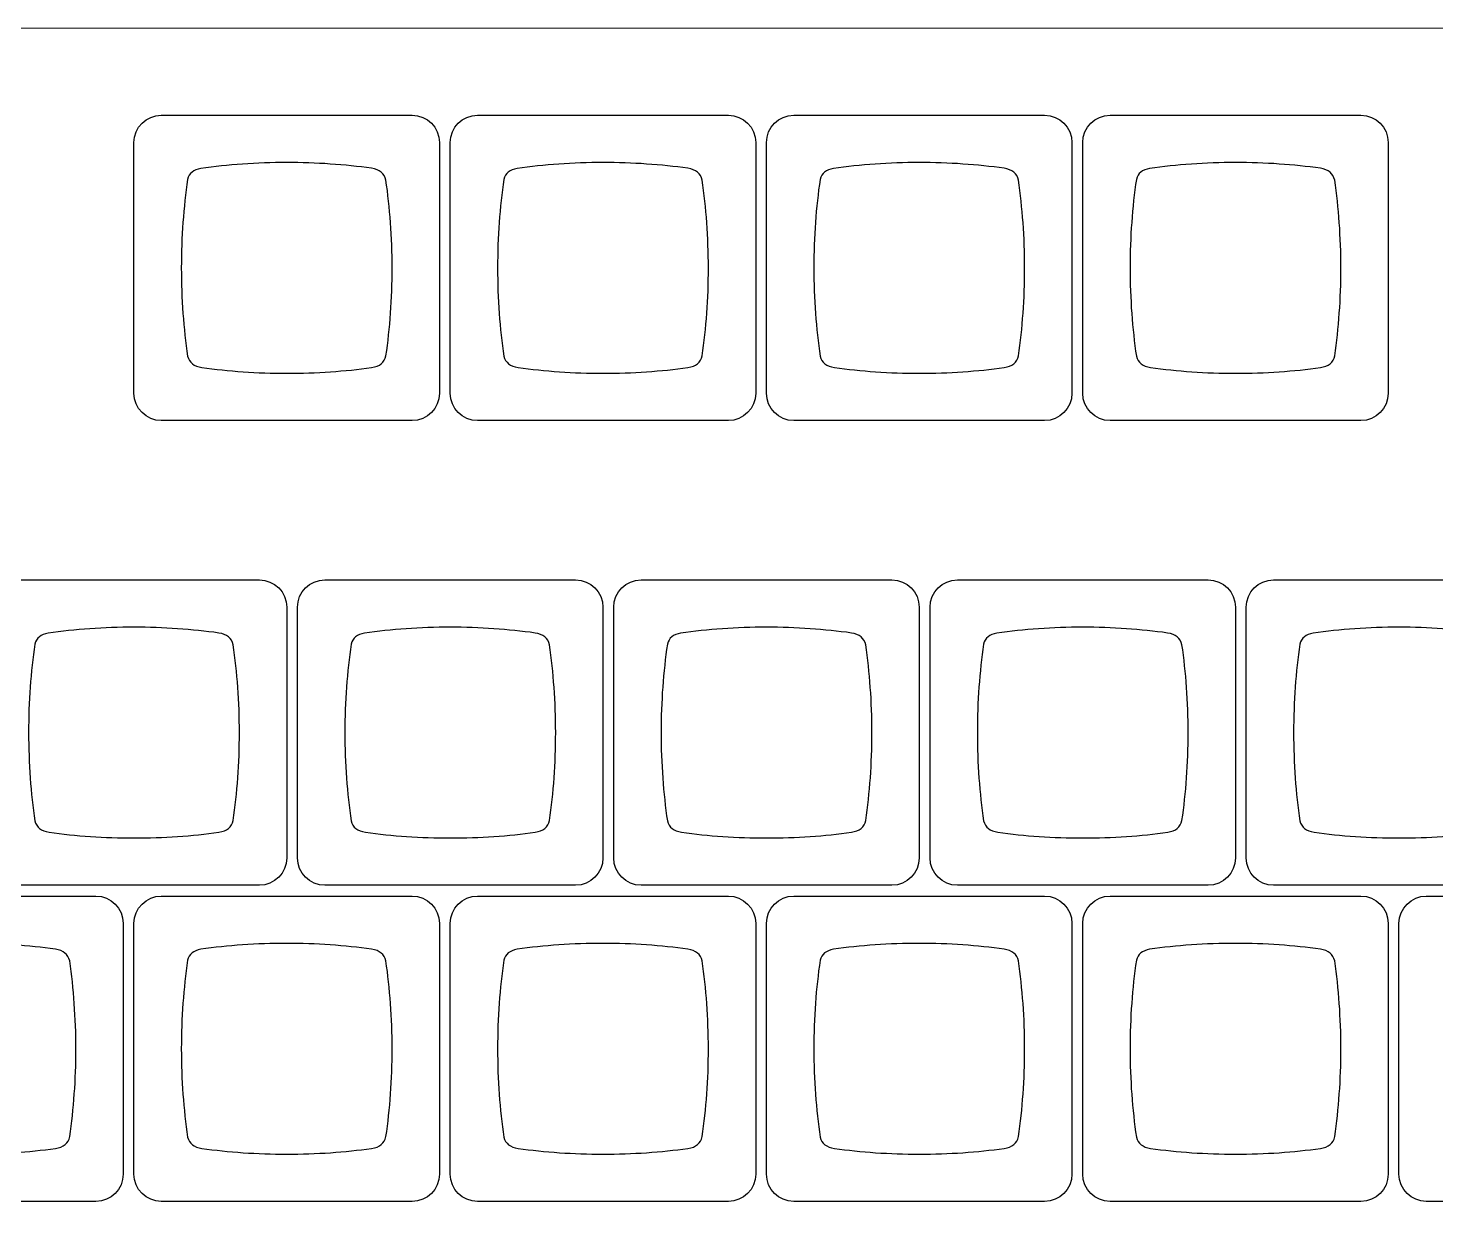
# Model space of a CAD drawing. Header units: millimetres. Extents: x -493 to 473, y -489 to 489.
# Drawn here: x -370.9 to -286.1, y 325.4 to 396.4 of the extents above; entities that cross this region are included whole.
import ezdxf

# ---------------------------------------------------------------- set-up
doc = ezdxf.new("R2010")
doc.units = ezdxf.units.MM
doc.header["$MEASUREMENT"] = 0
doc.layers.add('Layer 1', color=7, linetype='Continuous')

msp = doc.modelspace()

# ---------------------------------------------------------------- linework, layer by layer
at = {"layer": 'Layer 1', "color": 250, "lineweight": 18}
msp.add_open_spline([(-488.0992, 396.3856), (-488.0992, 396.3856), (-57.5314, 396.3856), (-57.5314, 396.3856), (-57.5314, 396.3856), (-54.6714, 396.3856), (-52.3315, 394.0457), (-52.3315, 391.1857), (-52.3315, 391.1857), (-52.3315, 391.1857), (-52.3315, 268.4484), (-52.3315, 268.4484), (-52.3315, 268.4484), (-52.3315, 265.5884), (-54.6714, 263.2485), (-57.5314, 263.2485), (-57.5314, 263.2485), (-57.5314, 263.2485), (-488.0992, 263.2485), (-488.0992, 263.2485), (-488.0992, 263.2485), (-490.9592, 263.2485), (-493.2991, 265.5884), (-493.2991, 268.4484), (-493.2991, 268.4484), (-493.2991, 268.4484), (-493.2991, 391.1857), (-493.2991, 391.1857), (-493.2991, 391.1857), (-493.2991, 394.0457), (-490.9592, 396.3856), (-488.0992, 396.3856)], degree=3, knots=[0, 0, 0, 0, 0.1111111, 0.1111111, 0.1111111, 0.1111111, 0.2222222, 0.2222222, 0.2222222, 0.2222222, 0.3333333, 0.3333333, 0.3333333, 0.3333333, 0.4444444, 0.4444444, 0.4444444, 0.4444444, 0.5555556, 0.5555556, 0.5555556, 0.5555556, 0.6666667, 0.6666667, 0.6666667, 0.6666667, 0.7777778, 0.7777778, 0.7777778, 0.7777778, 1, 1, 1, 1], dxfattribs=at)
at = {"layer": 'Layer 1', "color": 169}
for points in [[(-362.8661, 372.7402), (-362.8661, 372.7402), (-347.7587, 372.7402), (-347.7587, 372.7402), (-347.7587, 372.7402), (-346.8532, 372.7402), (-346.1124, 373.481), (-346.1124, 374.3865), (-346.1124, 374.3865), (-346.1124, 374.3865), (-346.1124, 389.4939), (-346.1124, 389.4939), (-346.1124, 389.4939), (-346.1124, 390.3994), (-346.8532, 391.1402), (-347.7587, 391.1402), (-347.7587, 391.1402), (-347.7587, 391.1402), (-362.8661, 391.1402), (-362.8661, 391.1402), (-362.8661, 391.1402), (-363.7716, 391.1402), (-364.5124, 390.3994), (-364.5124, 389.4939), (-364.5124, 389.4939), (-364.5124, 389.4939), (-364.5124, 374.3865), (-364.5124, 374.3865), (-364.5124, 374.3865), (-364.5124, 373.481), (-363.7716, 372.7402), (-362.8661, 372.7402)], [(-343.8161, 372.7402), (-343.8161, 372.7402), (-328.7087, 372.7402), (-328.7087, 372.7402), (-328.7087, 372.7402), (-327.8032, 372.7402), (-327.0624, 373.481), (-327.0624, 374.3865), (-327.0624, 374.3865), (-327.0624, 374.3865), (-327.0624, 389.4939), (-327.0624, 389.4939), (-327.0624, 389.4939), (-327.0624, 390.3994), (-327.8032, 391.1402), (-328.7087, 391.1402), (-328.7087, 391.1402), (-328.7087, 391.1402), (-343.8161, 391.1402), (-343.8161, 391.1402), (-343.8161, 391.1402), (-344.7216, 391.1402), (-345.4624, 390.3994), (-345.4624, 389.4939), (-345.4624, 389.4939), (-345.4624, 389.4939), (-345.4624, 374.3865), (-345.4624, 374.3865), (-345.4624, 374.3865), (-345.4624, 373.481), (-344.7216, 372.7402), (-343.8161, 372.7402)], [(-324.7661, 372.7402), (-324.7661, 372.7402), (-309.6587, 372.7402), (-309.6587, 372.7402), (-309.6587, 372.7402), (-308.7532, 372.7402), (-308.0124, 373.481), (-308.0124, 374.3865), (-308.0124, 374.3865), (-308.0124, 374.3865), (-308.0124, 389.4939), (-308.0124, 389.4939), (-308.0124, 389.4939), (-308.0124, 390.3994), (-308.7532, 391.1402), (-309.6587, 391.1402), (-309.6587, 391.1402), (-309.6587, 391.1402), (-324.7661, 391.1402), (-324.7661, 391.1402), (-324.7661, 391.1402), (-325.6716, 391.1402), (-326.4124, 390.3994), (-326.4124, 389.4939), (-326.4124, 389.4939), (-326.4124, 389.4939), (-326.4124, 374.3865), (-326.4124, 374.3865), (-326.4124, 374.3865), (-326.4124, 373.481), (-325.6716, 372.7402), (-324.7661, 372.7402)], [(-305.7161, 372.7402), (-305.7161, 372.7402), (-290.6087, 372.7402), (-290.6087, 372.7402), (-290.6087, 372.7402), (-289.7032, 372.7402), (-288.9624, 373.481), (-288.9624, 374.3865), (-288.9624, 374.3865), (-288.9624, 374.3865), (-288.9624, 389.4939), (-288.9624, 389.4939), (-288.9624, 389.4939), (-288.9624, 390.3994), (-289.7032, 391.1402), (-290.6087, 391.1402), (-290.6087, 391.1402), (-290.6087, 391.1402), (-305.7161, 391.1402), (-305.7161, 391.1402), (-305.7161, 391.1402), (-306.6216, 391.1402), (-307.3624, 390.3994), (-307.3624, 389.4939), (-307.3624, 389.4939), (-307.3624, 389.4939), (-307.3624, 374.3865), (-307.3624, 374.3865), (-307.3624, 374.3865), (-307.3624, 373.481), (-306.6216, 372.7402), (-305.7161, 372.7402)], [(-372.0661, 344.7402), (-372.0661, 344.7402), (-356.9587, 344.7402), (-356.9587, 344.7402), (-356.9587, 344.7402), (-356.0532, 344.7402), (-355.3124, 345.481), (-355.3124, 346.3865), (-355.3124, 346.3865), (-355.3124, 346.3865), (-355.3124, 361.4939), (-355.3124, 361.4939), (-355.3124, 361.4939), (-355.3124, 362.3994), (-356.0532, 363.1402), (-356.9587, 363.1402), (-356.9587, 363.1402), (-356.9587, 363.1402), (-372.0661, 363.1402), (-372.0661, 363.1402), (-372.0661, 363.1402), (-372.9716, 363.1402), (-373.7124, 362.3994), (-373.7124, 361.4939), (-373.7124, 361.4939), (-373.7124, 361.4939), (-373.7124, 346.3865), (-373.7124, 346.3865), (-373.7124, 346.3865), (-373.7124, 345.481), (-372.9716, 344.7402), (-372.0661, 344.7402)], [(-353.0161, 344.7402), (-353.0161, 344.7402), (-337.9087, 344.7402), (-337.9087, 344.7402), (-337.9087, 344.7402), (-337.0032, 344.7402), (-336.2624, 345.481), (-336.2624, 346.3865), (-336.2624, 346.3865), (-336.2624, 346.3865), (-336.2624, 361.4939), (-336.2624, 361.4939), (-336.2624, 361.4939), (-336.2624, 362.3994), (-337.0032, 363.1402), (-337.9087, 363.1402), (-337.9087, 363.1402), (-337.9087, 363.1402), (-353.0161, 363.1402), (-353.0161, 363.1402), (-353.0161, 363.1402), (-353.9216, 363.1402), (-354.6624, 362.3994), (-354.6624, 361.4939), (-354.6624, 361.4939), (-354.6624, 361.4939), (-354.6624, 346.3865), (-354.6624, 346.3865), (-354.6624, 346.3865), (-354.6624, 345.481), (-353.9216, 344.7402), (-353.0161, 344.7402)], [(-333.9661, 344.7402), (-333.9661, 344.7402), (-318.8587, 344.7402), (-318.8587, 344.7402), (-318.8587, 344.7402), (-317.9532, 344.7402), (-317.2124, 345.481), (-317.2124, 346.3865), (-317.2124, 346.3865), (-317.2124, 346.3865), (-317.2124, 361.4939), (-317.2124, 361.4939), (-317.2124, 361.4939), (-317.2124, 362.3994), (-317.9532, 363.1402), (-318.8587, 363.1402), (-318.8587, 363.1402), (-318.8587, 363.1402), (-333.9661, 363.1402), (-333.9661, 363.1402), (-333.9661, 363.1402), (-334.8716, 363.1402), (-335.6124, 362.3994), (-335.6124, 361.4939), (-335.6124, 361.4939), (-335.6124, 361.4939), (-335.6124, 346.3865), (-335.6124, 346.3865), (-335.6124, 346.3865), (-335.6124, 345.481), (-334.8716, 344.7402), (-333.9661, 344.7402)], [(-314.9161, 344.7402), (-314.9161, 344.7402), (-299.8087, 344.7402), (-299.8087, 344.7402), (-299.8087, 344.7402), (-298.9032, 344.7402), (-298.1624, 345.481), (-298.1624, 346.3865), (-298.1624, 346.3865), (-298.1624, 346.3865), (-298.1624, 361.4939), (-298.1624, 361.4939), (-298.1624, 361.4939), (-298.1624, 362.3994), (-298.9032, 363.1402), (-299.8087, 363.1402), (-299.8087, 363.1402), (-299.8087, 363.1402), (-314.9161, 363.1402), (-314.9161, 363.1402), (-314.9161, 363.1402), (-315.8216, 363.1402), (-316.5624, 362.3994), (-316.5624, 361.4939), (-316.5624, 361.4939), (-316.5624, 361.4939), (-316.5624, 346.3865), (-316.5624, 346.3865), (-316.5624, 346.3865), (-316.5624, 345.481), (-315.8216, 344.7402), (-314.9161, 344.7402)], [(-295.8661, 344.7402), (-295.8661, 344.7402), (-280.7587, 344.7402), (-280.7587, 344.7402), (-280.7587, 344.7402), (-279.8532, 344.7402), (-279.1124, 345.481), (-279.1124, 346.3865), (-279.1124, 346.3865), (-279.1124, 346.3865), (-279.1124, 361.4939), (-279.1124, 361.4939), (-279.1124, 361.4939), (-279.1124, 362.3994), (-279.8532, 363.1402), (-280.7587, 363.1402), (-280.7587, 363.1402), (-280.7587, 363.1402), (-295.8661, 363.1402), (-295.8661, 363.1402), (-295.8661, 363.1402), (-296.7716, 363.1402), (-297.5124, 362.3994), (-297.5124, 361.4939), (-297.5124, 361.4939), (-297.5124, 361.4939), (-297.5124, 346.3865), (-297.5124, 346.3865), (-297.5124, 346.3865), (-297.5124, 345.481), (-296.7716, 344.7402), (-295.8661, 344.7402)], [(-381.9161, 325.6902), (-381.9161, 325.6902), (-366.8087, 325.6902), (-366.8087, 325.6902), (-366.8087, 325.6902), (-365.9032, 325.6902), (-365.1624, 326.431), (-365.1624, 327.3365), (-365.1624, 327.3365), (-365.1624, 327.3365), (-365.1624, 342.4439), (-365.1624, 342.4439), (-365.1624, 342.4439), (-365.1624, 343.3494), (-365.9032, 344.0902), (-366.8087, 344.0902), (-366.8087, 344.0902), (-366.8087, 344.0902), (-381.9161, 344.0902), (-381.9161, 344.0902), (-381.9161, 344.0902), (-382.8216, 344.0902), (-383.5624, 343.3494), (-383.5624, 342.4439), (-383.5624, 342.4439), (-383.5624, 342.4439), (-383.5624, 327.3365), (-383.5624, 327.3365), (-383.5624, 327.3365), (-383.5624, 326.431), (-382.8216, 325.6902), (-381.9161, 325.6902)], [(-362.8661, 325.6902), (-362.8661, 325.6902), (-347.7587, 325.6902), (-347.7587, 325.6902), (-347.7587, 325.6902), (-346.8532, 325.6902), (-346.1124, 326.431), (-346.1124, 327.3365), (-346.1124, 327.3365), (-346.1124, 327.3365), (-346.1124, 342.4439), (-346.1124, 342.4439), (-346.1124, 342.4439), (-346.1124, 343.3494), (-346.8532, 344.0902), (-347.7587, 344.0902), (-347.7587, 344.0902), (-347.7587, 344.0902), (-362.8661, 344.0902), (-362.8661, 344.0902), (-362.8661, 344.0902), (-363.7716, 344.0902), (-364.5124, 343.3494), (-364.5124, 342.4439), (-364.5124, 342.4439), (-364.5124, 342.4439), (-364.5124, 327.3365), (-364.5124, 327.3365), (-364.5124, 327.3365), (-364.5124, 326.431), (-363.7716, 325.6902), (-362.8661, 325.6902)], [(-343.8161, 325.6902), (-343.8161, 325.6902), (-328.7087, 325.6902), (-328.7087, 325.6902), (-328.7087, 325.6902), (-327.8032, 325.6902), (-327.0624, 326.431), (-327.0624, 327.3365), (-327.0624, 327.3365), (-327.0624, 327.3365), (-327.0624, 342.4439), (-327.0624, 342.4439), (-327.0624, 342.4439), (-327.0624, 343.3494), (-327.8032, 344.0902), (-328.7087, 344.0902), (-328.7087, 344.0902), (-328.7087, 344.0902), (-343.8161, 344.0902), (-343.8161, 344.0902), (-343.8161, 344.0902), (-344.7216, 344.0902), (-345.4624, 343.3494), (-345.4624, 342.4439), (-345.4624, 342.4439), (-345.4624, 342.4439), (-345.4624, 327.3365), (-345.4624, 327.3365), (-345.4624, 327.3365), (-345.4624, 326.431), (-344.7216, 325.6902), (-343.8161, 325.6902)], [(-324.7661, 325.6902), (-324.7661, 325.6902), (-309.6587, 325.6902), (-309.6587, 325.6902), (-309.6587, 325.6902), (-308.7532, 325.6902), (-308.0124, 326.431), (-308.0124, 327.3365), (-308.0124, 327.3365), (-308.0124, 327.3365), (-308.0124, 342.4439), (-308.0124, 342.4439), (-308.0124, 342.4439), (-308.0124, 343.3494), (-308.7532, 344.0902), (-309.6587, 344.0902), (-309.6587, 344.0902), (-309.6587, 344.0902), (-324.7661, 344.0902), (-324.7661, 344.0902), (-324.7661, 344.0902), (-325.6716, 344.0902), (-326.4124, 343.3494), (-326.4124, 342.4439), (-326.4124, 342.4439), (-326.4124, 342.4439), (-326.4124, 327.3365), (-326.4124, 327.3365), (-326.4124, 327.3365), (-326.4124, 326.431), (-325.6716, 325.6902), (-324.7661, 325.6902)], [(-305.7161, 325.6902), (-305.7161, 325.6902), (-290.6087, 325.6902), (-290.6087, 325.6902), (-290.6087, 325.6902), (-289.7032, 325.6902), (-288.9624, 326.431), (-288.9624, 327.3365), (-288.9624, 327.3365), (-288.9624, 327.3365), (-288.9624, 342.4439), (-288.9624, 342.4439), (-288.9624, 342.4439), (-288.9624, 343.3494), (-289.7032, 344.0902), (-290.6087, 344.0902), (-290.6087, 344.0902), (-290.6087, 344.0902), (-305.7161, 344.0902), (-305.7161, 344.0902), (-305.7161, 344.0902), (-306.6216, 344.0902), (-307.3624, 343.3494), (-307.3624, 342.4439), (-307.3624, 342.4439), (-307.3624, 342.4439), (-307.3624, 327.3365), (-307.3624, 327.3365), (-307.3624, 327.3365), (-307.3624, 326.431), (-306.6216, 325.6902), (-305.7161, 325.6902)], [(-286.6661, 325.6902), (-286.6661, 325.6902), (-271.5587, 325.6902), (-271.5587, 325.6902), (-271.5587, 325.6902), (-270.6532, 325.6902), (-269.9124, 326.431), (-269.9124, 327.3365), (-269.9124, 327.3365), (-269.9124, 327.3365), (-269.9124, 342.4439), (-269.9124, 342.4439), (-269.9124, 342.4439), (-269.9124, 343.3494), (-270.6532, 344.0902), (-271.5587, 344.0902), (-271.5587, 344.0902), (-271.5587, 344.0902), (-286.6661, 344.0902), (-286.6661, 344.0902), (-286.6661, 344.0902), (-287.5716, 344.0902), (-288.3124, 343.3494), (-288.3124, 342.4439), (-288.3124, 342.4439), (-288.3124, 342.4439), (-288.3124, 327.3365), (-288.3124, 327.3365), (-288.3124, 327.3365), (-288.3124, 326.431), (-287.5716, 325.6902), (-286.6661, 325.6902)]]:
    msp.add_open_spline(points, degree=3, knots=[0, 0, 0, 0, 0.1111111, 0.1111111, 0.1111111, 0.1111111, 0.2222222, 0.2222222, 0.2222222, 0.2222222, 0.3333333, 0.3333333, 0.3333333, 0.3333333, 0.4444444, 0.4444444, 0.4444444, 0.4444444, 0.5555556, 0.5555556, 0.5555556, 0.5555556, 0.6666667, 0.6666667, 0.6666667, 0.6666667, 0.7777778, 0.7777778, 0.7777778, 0.7777778, 1, 1, 1, 1], dxfattribs=at)
at = {"layer": 'Layer 1', "color": 159}
for points in [[(-355.3122, 388.2897), (-353.5216, 388.2892), (-351.8017, 388.1663), (-350.1995, 387.9408), (-350.1995, 387.9408), (-350.1995, 387.9408), (-350.1995, 387.9407), (-350.1995, 387.9407), (-350.1995, 387.9407), (-349.7127, 387.8678), (-349.4228, 387.6352), (-349.3356, 387.2305), (-349.3356, 387.2305), (-349.0936, 385.5776), (-348.9613, 383.796), (-348.9609, 381.9382), (-348.9609, 381.9382), (-348.9604, 380.0805), (-349.0919, 378.2989), (-349.3331, 376.646), (-349.3331, 376.646), (-349.4201, 376.2418), (-349.7094, 376.0094), (-350.1951, 375.9365), (-350.1951, 375.9365), (-351.7976, 375.7116), (-353.518, 375.5894), (-355.3093, 375.5898), (-355.3093, 375.5898), (-357.1011, 375.5902), (-358.8221, 375.7134), (-360.4251, 375.9392), (-360.4251, 375.9392), (-360.4251, 375.9392), (-360.425, 375.9396), (-360.425, 375.9396), (-360.425, 375.9396), (-360.898, 376.0104), (-361.1852, 376.2321), (-361.2811, 376.6161), (-361.2811, 376.6161), (-361.5261, 378.2782), (-361.6602, 380.0711), (-361.6606, 381.9412), (-361.6606, 381.9412), (-361.6611, 383.813), (-361.5276, 385.6074), (-361.283, 387.2707), (-361.283, 387.2707), (-361.1904, 387.6376), (-360.9224, 387.8556), (-360.4836, 387.9348), (-360.4836, 387.9348), (-358.8649, 388.1649), (-357.1248, 388.2901), (-355.3122, 388.2897)], [(-336.2622, 388.2897), (-334.4716, 388.2892), (-332.7517, 388.1663), (-331.1495, 387.9408), (-331.1495, 387.9408), (-331.1495, 387.9408), (-331.1495, 387.9407), (-331.1495, 387.9407), (-331.1495, 387.9407), (-330.6627, 387.8678), (-330.3728, 387.6352), (-330.2856, 387.2305), (-330.2856, 387.2305), (-330.0436, 385.5776), (-329.9113, 383.796), (-329.9109, 381.9382), (-329.9109, 381.9382), (-329.9104, 380.0805), (-330.0419, 378.2989), (-330.2831, 376.646), (-330.2831, 376.646), (-330.3701, 376.2418), (-330.6594, 376.0094), (-331.1451, 375.9365), (-331.1451, 375.9365), (-332.7476, 375.7116), (-334.468, 375.5894), (-336.2593, 375.5898), (-336.2593, 375.5898), (-338.0511, 375.5902), (-339.7721, 375.7134), (-341.3751, 375.9392), (-341.3751, 375.9392), (-341.3751, 375.9392), (-341.375, 375.9396), (-341.375, 375.9396), (-341.375, 375.9396), (-341.848, 376.0104), (-342.1352, 376.2321), (-342.2311, 376.6161), (-342.2311, 376.6161), (-342.4761, 378.2782), (-342.6102, 380.0711), (-342.6106, 381.9412), (-342.6106, 381.9412), (-342.6111, 383.813), (-342.4776, 385.6074), (-342.233, 387.2707), (-342.233, 387.2707), (-342.1404, 387.6376), (-341.8724, 387.8556), (-341.4336, 387.9348), (-341.4336, 387.9348), (-339.8149, 388.1649), (-338.0748, 388.2901), (-336.2622, 388.2897)], [(-317.2122, 388.2897), (-315.4216, 388.2892), (-313.7017, 388.1663), (-312.0995, 387.9408), (-312.0995, 387.9408), (-312.0995, 387.9408), (-312.0995, 387.9407), (-312.0995, 387.9407), (-312.0995, 387.9407), (-311.6127, 387.8678), (-311.3228, 387.6352), (-311.2356, 387.2305), (-311.2356, 387.2305), (-310.9936, 385.5776), (-310.8613, 383.796), (-310.8609, 381.9382), (-310.8609, 381.9382), (-310.8604, 380.0805), (-310.9919, 378.2989), (-311.2331, 376.646), (-311.2331, 376.646), (-311.3201, 376.2418), (-311.6094, 376.0094), (-312.0951, 375.9365), (-312.0951, 375.9365), (-313.6976, 375.7116), (-315.418, 375.5894), (-317.2093, 375.5898), (-317.2093, 375.5898), (-319.0011, 375.5902), (-320.7221, 375.7134), (-322.3251, 375.9392), (-322.3251, 375.9392), (-322.3251, 375.9392), (-322.325, 375.9396), (-322.325, 375.9396), (-322.325, 375.9396), (-322.798, 376.0104), (-323.0852, 376.2321), (-323.1811, 376.6161), (-323.1811, 376.6161), (-323.4261, 378.2782), (-323.5602, 380.0711), (-323.5606, 381.9412), (-323.5606, 381.9412), (-323.5611, 383.813), (-323.4276, 385.6074), (-323.183, 387.2707), (-323.183, 387.2707), (-323.0904, 387.6376), (-322.8224, 387.8556), (-322.3836, 387.9348), (-322.3836, 387.9348), (-320.7649, 388.1649), (-319.0248, 388.2901), (-317.2122, 388.2897)], [(-298.1622, 388.2897), (-296.3716, 388.2892), (-294.6517, 388.1663), (-293.0495, 387.9408), (-293.0495, 387.9408), (-293.0495, 387.9408), (-293.0495, 387.9407), (-293.0495, 387.9407), (-293.0495, 387.9407), (-292.5627, 387.8678), (-292.2728, 387.6352), (-292.1856, 387.2305), (-292.1856, 387.2305), (-291.9436, 385.5776), (-291.8113, 383.796), (-291.8109, 381.9382), (-291.8109, 381.9382), (-291.8104, 380.0805), (-291.9419, 378.2989), (-292.1831, 376.646), (-292.1831, 376.646), (-292.2701, 376.2418), (-292.5594, 376.0094), (-293.0451, 375.9365), (-293.0451, 375.9365), (-294.6476, 375.7116), (-296.368, 375.5894), (-298.1593, 375.5898), (-298.1593, 375.5898), (-299.9511, 375.5902), (-301.6721, 375.7134), (-303.2751, 375.9392), (-303.2751, 375.9392), (-303.2751, 375.9392), (-303.275, 375.9396), (-303.275, 375.9396), (-303.275, 375.9396), (-303.748, 376.0104), (-304.0352, 376.2321), (-304.1311, 376.6161), (-304.1311, 376.6161), (-304.3761, 378.2782), (-304.5102, 380.0711), (-304.5106, 381.9412), (-304.5106, 381.9412), (-304.5111, 383.813), (-304.3776, 385.6074), (-304.133, 387.2707), (-304.133, 387.2707), (-304.0404, 387.6376), (-303.7724, 387.8556), (-303.3336, 387.9348), (-303.3336, 387.9348), (-301.7149, 388.1649), (-299.9748, 388.2901), (-298.1622, 388.2897)], [(-364.5122, 360.2897), (-362.7216, 360.2892), (-361.0017, 360.1663), (-359.3995, 359.9408), (-359.3995, 359.9408), (-359.3995, 359.9408), (-359.3995, 359.9407), (-359.3995, 359.9407), (-359.3995, 359.9407), (-358.9127, 359.8678), (-358.6228, 359.6352), (-358.5356, 359.2305), (-358.5356, 359.2305), (-358.2936, 357.5776), (-358.1613, 355.796), (-358.1609, 353.9382), (-358.1609, 353.9382), (-358.1604, 352.0805), (-358.2919, 350.2989), (-358.5331, 348.646), (-358.5331, 348.646), (-358.6201, 348.2418), (-358.9094, 348.0094), (-359.3951, 347.9365), (-359.3951, 347.9365), (-360.9976, 347.7116), (-362.718, 347.5894), (-364.5093, 347.5898), (-364.5093, 347.5898), (-366.3011, 347.5902), (-368.0221, 347.7134), (-369.6251, 347.9392), (-369.6251, 347.9392), (-369.6251, 347.9392), (-369.625, 347.9396), (-369.625, 347.9396), (-369.625, 347.9396), (-370.098, 348.0104), (-370.3852, 348.2321), (-370.4811, 348.6161), (-370.4811, 348.6161), (-370.7261, 350.2782), (-370.8602, 352.0711), (-370.8606, 353.9412), (-370.8606, 353.9412), (-370.8611, 355.813), (-370.7276, 357.6074), (-370.483, 359.2707), (-370.483, 359.2707), (-370.3904, 359.6376), (-370.1224, 359.8556), (-369.6836, 359.9348), (-369.6836, 359.9348), (-368.0649, 360.1649), (-366.3248, 360.2901), (-364.5122, 360.2897)], [(-345.4622, 360.2897), (-343.6716, 360.2892), (-341.9517, 360.1663), (-340.3495, 359.9408), (-340.3495, 359.9408), (-340.3495, 359.9408), (-340.3495, 359.9407), (-340.3495, 359.9407), (-340.3495, 359.9407), (-339.8627, 359.8678), (-339.5728, 359.6352), (-339.4856, 359.2305), (-339.4856, 359.2305), (-339.2436, 357.5776), (-339.1113, 355.796), (-339.1109, 353.9382), (-339.1109, 353.9382), (-339.1104, 352.0805), (-339.2419, 350.2989), (-339.4831, 348.646), (-339.4831, 348.646), (-339.5701, 348.2418), (-339.8594, 348.0094), (-340.3451, 347.9365), (-340.3451, 347.9365), (-341.9476, 347.7116), (-343.668, 347.5894), (-345.4593, 347.5898), (-345.4593, 347.5898), (-347.2511, 347.5902), (-348.9721, 347.7134), (-350.5751, 347.9392), (-350.5751, 347.9392), (-350.5751, 347.9392), (-350.575, 347.9396), (-350.575, 347.9396), (-350.575, 347.9396), (-351.048, 348.0104), (-351.3352, 348.2321), (-351.4311, 348.6161), (-351.4311, 348.6161), (-351.6761, 350.2782), (-351.8102, 352.0711), (-351.8106, 353.9412), (-351.8106, 353.9412), (-351.8111, 355.813), (-351.6776, 357.6074), (-351.433, 359.2707), (-351.433, 359.2707), (-351.3404, 359.6376), (-351.0724, 359.8556), (-350.6336, 359.9348), (-350.6336, 359.9348), (-349.0149, 360.1649), (-347.2748, 360.2901), (-345.4622, 360.2897)], [(-326.4122, 360.2897), (-324.6216, 360.2892), (-322.9017, 360.1663), (-321.2995, 359.9408), (-321.2995, 359.9408), (-321.2995, 359.9408), (-321.2995, 359.9407), (-321.2995, 359.9407), (-321.2995, 359.9407), (-320.8127, 359.8678), (-320.5228, 359.6352), (-320.4356, 359.2305), (-320.4356, 359.2305), (-320.1936, 357.5776), (-320.0613, 355.796), (-320.0609, 353.9382), (-320.0609, 353.9382), (-320.0604, 352.0805), (-320.1919, 350.2989), (-320.4331, 348.646), (-320.4331, 348.646), (-320.5201, 348.2418), (-320.8094, 348.0094), (-321.2951, 347.9365), (-321.2951, 347.9365), (-322.8976, 347.7116), (-324.618, 347.5894), (-326.4093, 347.5898), (-326.4093, 347.5898), (-328.2011, 347.5902), (-329.9221, 347.7134), (-331.5251, 347.9392), (-331.5251, 347.9392), (-331.5251, 347.9392), (-331.525, 347.9396), (-331.525, 347.9396), (-331.525, 347.9396), (-331.998, 348.0104), (-332.2852, 348.2321), (-332.3811, 348.6161), (-332.3811, 348.6161), (-332.6261, 350.2782), (-332.7602, 352.0711), (-332.7606, 353.9412), (-332.7606, 353.9412), (-332.7611, 355.813), (-332.6276, 357.6074), (-332.383, 359.2707), (-332.383, 359.2707), (-332.2904, 359.6376), (-332.0224, 359.8556), (-331.5836, 359.9348), (-331.5836, 359.9348), (-329.9649, 360.1649), (-328.2248, 360.2901), (-326.4122, 360.2897)], [(-307.3622, 360.2897), (-305.5716, 360.2892), (-303.8517, 360.1663), (-302.2495, 359.9408), (-302.2495, 359.9408), (-302.2495, 359.9408), (-302.2495, 359.9407), (-302.2495, 359.9407), (-302.2495, 359.9407), (-301.7627, 359.8678), (-301.4728, 359.6352), (-301.3856, 359.2305), (-301.3856, 359.2305), (-301.1436, 357.5776), (-301.0113, 355.796), (-301.0109, 353.9382), (-301.0109, 353.9382), (-301.0104, 352.0805), (-301.1419, 350.2989), (-301.3831, 348.646), (-301.3831, 348.646), (-301.4701, 348.2418), (-301.7594, 348.0094), (-302.2451, 347.9365), (-302.2451, 347.9365), (-303.8476, 347.7116), (-305.568, 347.5894), (-307.3593, 347.5898), (-307.3593, 347.5898), (-309.1511, 347.5902), (-310.8721, 347.7134), (-312.4751, 347.9392), (-312.4751, 347.9392), (-312.4751, 347.9392), (-312.475, 347.9396), (-312.475, 347.9396), (-312.475, 347.9396), (-312.948, 348.0104), (-313.2352, 348.2321), (-313.3311, 348.6161), (-313.3311, 348.6161), (-313.5761, 350.2782), (-313.7102, 352.0711), (-313.7106, 353.9412), (-313.7106, 353.9412), (-313.7111, 355.813), (-313.5776, 357.6074), (-313.333, 359.2707), (-313.333, 359.2707), (-313.2404, 359.6376), (-312.9724, 359.8556), (-312.5336, 359.9348), (-312.5336, 359.9348), (-310.9149, 360.1649), (-309.1748, 360.2901), (-307.3622, 360.2897)], [(-288.3122, 360.2897), (-286.5216, 360.2892), (-284.8017, 360.1663), (-283.1995, 359.9408), (-283.1995, 359.9408), (-283.1995, 359.9408), (-283.1995, 359.9407), (-283.1995, 359.9407), (-283.1995, 359.9407), (-282.7127, 359.8678), (-282.4228, 359.6352), (-282.3356, 359.2305), (-282.3356, 359.2305), (-282.0936, 357.5776), (-281.9613, 355.796), (-281.9609, 353.9382), (-281.9609, 353.9382), (-281.9604, 352.0805), (-282.0919, 350.2989), (-282.3331, 348.646), (-282.3331, 348.646), (-282.4201, 348.2418), (-282.7094, 348.0094), (-283.1951, 347.9365), (-283.1951, 347.9365), (-284.7976, 347.7116), (-286.518, 347.5894), (-288.3093, 347.5898), (-288.3093, 347.5898), (-290.1011, 347.5902), (-291.8221, 347.7134), (-293.4251, 347.9392), (-293.4251, 347.9392), (-293.4251, 347.9392), (-293.425, 347.9396), (-293.425, 347.9396), (-293.425, 347.9396), (-293.898, 348.0104), (-294.1852, 348.2321), (-294.2811, 348.6161), (-294.2811, 348.6161), (-294.5261, 350.2782), (-294.6602, 352.0711), (-294.6606, 353.9412), (-294.6606, 353.9412), (-294.6611, 355.813), (-294.5276, 357.6074), (-294.283, 359.2707), (-294.283, 359.2707), (-294.1904, 359.6376), (-293.9224, 359.8556), (-293.4836, 359.9348), (-293.4836, 359.9348), (-291.8649, 360.1649), (-290.1248, 360.2901), (-288.3122, 360.2897)], [(-374.3622, 341.2397), (-372.5716, 341.2392), (-370.8517, 341.1163), (-369.2495, 340.8908), (-369.2495, 340.8908), (-369.2495, 340.8908), (-369.2495, 340.8907), (-369.2495, 340.8907), (-369.2495, 340.8907), (-368.7627, 340.8178), (-368.4728, 340.5852), (-368.3856, 340.1805), (-368.3856, 340.1805), (-368.1436, 338.5276), (-368.0113, 336.746), (-368.0109, 334.8882), (-368.0109, 334.8882), (-368.0104, 333.0305), (-368.1419, 331.2489), (-368.3831, 329.596), (-368.3831, 329.596), (-368.4701, 329.1918), (-368.7594, 328.9594), (-369.2451, 328.8865), (-369.2451, 328.8865), (-370.8476, 328.6616), (-372.568, 328.5394), (-374.3593, 328.5398), (-374.3593, 328.5398), (-376.1511, 328.5402), (-377.8721, 328.6634), (-379.4751, 328.8892), (-379.4751, 328.8892), (-379.4751, 328.8892), (-379.475, 328.8896), (-379.475, 328.8896), (-379.475, 328.8896), (-379.948, 328.9604), (-380.2352, 329.1821), (-380.3311, 329.5661), (-380.3311, 329.5661), (-380.5761, 331.2282), (-380.7102, 333.0211), (-380.7106, 334.8912), (-380.7106, 334.8912), (-380.7111, 336.763), (-380.5776, 338.5574), (-380.333, 340.2207), (-380.333, 340.2207), (-380.2404, 340.5876), (-379.9724, 340.8056), (-379.5336, 340.8848), (-379.5336, 340.8848), (-377.9149, 341.1149), (-376.1748, 341.2401), (-374.3622, 341.2397)], [(-355.3122, 341.2397), (-353.5216, 341.2392), (-351.8017, 341.1163), (-350.1995, 340.8908), (-350.1995, 340.8908), (-350.1995, 340.8908), (-350.1995, 340.8907), (-350.1995, 340.8907), (-350.1995, 340.8907), (-349.7127, 340.8178), (-349.4228, 340.5852), (-349.3356, 340.1805), (-349.3356, 340.1805), (-349.0936, 338.5276), (-348.9613, 336.746), (-348.9609, 334.8882), (-348.9609, 334.8882), (-348.9604, 333.0305), (-349.0919, 331.2489), (-349.3331, 329.596), (-349.3331, 329.596), (-349.4201, 329.1918), (-349.7094, 328.9594), (-350.1951, 328.8865), (-350.1951, 328.8865), (-351.7976, 328.6616), (-353.518, 328.5394), (-355.3093, 328.5398), (-355.3093, 328.5398), (-357.1011, 328.5402), (-358.8221, 328.6634), (-360.4251, 328.8892), (-360.4251, 328.8892), (-360.4251, 328.8892), (-360.425, 328.8896), (-360.425, 328.8896), (-360.425, 328.8896), (-360.898, 328.9604), (-361.1852, 329.1821), (-361.2811, 329.5661), (-361.2811, 329.5661), (-361.5261, 331.2282), (-361.6602, 333.0211), (-361.6606, 334.8912), (-361.6606, 334.8912), (-361.6611, 336.763), (-361.5276, 338.5574), (-361.283, 340.2207), (-361.283, 340.2207), (-361.1904, 340.5876), (-360.9224, 340.8056), (-360.4836, 340.8848), (-360.4836, 340.8848), (-358.8649, 341.1149), (-357.1248, 341.2401), (-355.3122, 341.2397)], [(-336.2622, 341.2397), (-334.4716, 341.2392), (-332.7517, 341.1163), (-331.1495, 340.8908), (-331.1495, 340.8908), (-331.1495, 340.8908), (-331.1495, 340.8907), (-331.1495, 340.8907), (-331.1495, 340.8907), (-330.6627, 340.8178), (-330.3728, 340.5852), (-330.2856, 340.1805), (-330.2856, 340.1805), (-330.0436, 338.5276), (-329.9113, 336.746), (-329.9109, 334.8882), (-329.9109, 334.8882), (-329.9104, 333.0305), (-330.0419, 331.2489), (-330.2831, 329.596), (-330.2831, 329.596), (-330.3701, 329.1918), (-330.6594, 328.9594), (-331.1451, 328.8865), (-331.1451, 328.8865), (-332.7476, 328.6616), (-334.468, 328.5394), (-336.2593, 328.5398), (-336.2593, 328.5398), (-338.0511, 328.5402), (-339.7721, 328.6634), (-341.3751, 328.8892), (-341.3751, 328.8892), (-341.3751, 328.8892), (-341.375, 328.8896), (-341.375, 328.8896), (-341.375, 328.8896), (-341.848, 328.9604), (-342.1352, 329.1821), (-342.2311, 329.5661), (-342.2311, 329.5661), (-342.4761, 331.2282), (-342.6102, 333.0211), (-342.6106, 334.8912), (-342.6106, 334.8912), (-342.6111, 336.763), (-342.4776, 338.5574), (-342.233, 340.2207), (-342.233, 340.2207), (-342.1404, 340.5876), (-341.8724, 340.8056), (-341.4336, 340.8848), (-341.4336, 340.8848), (-339.8149, 341.1149), (-338.0748, 341.2401), (-336.2622, 341.2397)], [(-317.2122, 341.2397), (-315.4216, 341.2392), (-313.7017, 341.1163), (-312.0995, 340.8908), (-312.0995, 340.8908), (-312.0995, 340.8908), (-312.0995, 340.8907), (-312.0995, 340.8907), (-312.0995, 340.8907), (-311.6127, 340.8178), (-311.3228, 340.5852), (-311.2356, 340.1805), (-311.2356, 340.1805), (-310.9936, 338.5276), (-310.8613, 336.746), (-310.8609, 334.8882), (-310.8609, 334.8882), (-310.8604, 333.0305), (-310.9919, 331.2489), (-311.2331, 329.596), (-311.2331, 329.596), (-311.3201, 329.1918), (-311.6094, 328.9594), (-312.0951, 328.8865), (-312.0951, 328.8865), (-313.6976, 328.6616), (-315.418, 328.5394), (-317.2093, 328.5398), (-317.2093, 328.5398), (-319.0011, 328.5402), (-320.7221, 328.6634), (-322.3251, 328.8892), (-322.3251, 328.8892), (-322.3251, 328.8892), (-322.325, 328.8896), (-322.325, 328.8896), (-322.325, 328.8896), (-322.798, 328.9604), (-323.0852, 329.1821), (-323.1811, 329.5661), (-323.1811, 329.5661), (-323.4261, 331.2282), (-323.5602, 333.0211), (-323.5606, 334.8912), (-323.5606, 334.8912), (-323.5611, 336.763), (-323.4276, 338.5574), (-323.183, 340.2207), (-323.183, 340.2207), (-323.0904, 340.5876), (-322.8224, 340.8056), (-322.3836, 340.8848), (-322.3836, 340.8848), (-320.7649, 341.1149), (-319.0248, 341.2401), (-317.2122, 341.2397)], [(-298.1622, 341.2397), (-296.3716, 341.2392), (-294.6517, 341.1163), (-293.0495, 340.8908), (-293.0495, 340.8908), (-293.0495, 340.8908), (-293.0495, 340.8907), (-293.0495, 340.8907), (-293.0495, 340.8907), (-292.5627, 340.8178), (-292.2728, 340.5852), (-292.1856, 340.1805), (-292.1856, 340.1805), (-291.9436, 338.5276), (-291.8113, 336.746), (-291.8109, 334.8882), (-291.8109, 334.8882), (-291.8104, 333.0305), (-291.9419, 331.2489), (-292.1831, 329.596), (-292.1831, 329.596), (-292.2701, 329.1918), (-292.5594, 328.9594), (-293.0451, 328.8865), (-293.0451, 328.8865), (-294.6476, 328.6616), (-296.368, 328.5394), (-298.1593, 328.5398), (-298.1593, 328.5398), (-299.9511, 328.5402), (-301.6721, 328.6634), (-303.2751, 328.8892), (-303.2751, 328.8892), (-303.2751, 328.8892), (-303.275, 328.8896), (-303.275, 328.8896), (-303.275, 328.8896), (-303.748, 328.9604), (-304.0352, 329.1821), (-304.1311, 329.5661), (-304.1311, 329.5661), (-304.3761, 331.2282), (-304.5102, 333.0211), (-304.5106, 334.8912), (-304.5106, 334.8912), (-304.5111, 336.763), (-304.3776, 338.5574), (-304.133, 340.2207), (-304.133, 340.2207), (-304.0404, 340.5876), (-303.7724, 340.8056), (-303.3336, 340.8848), (-303.3336, 340.8848), (-301.7149, 341.1149), (-299.9748, 341.2401), (-298.1622, 341.2397)]]:
    msp.add_open_spline(points, degree=3, knots=[0, 0, 0, 0, 0.0666667, 0.0666667, 0.0666667, 0.0666667, 0.1333333, 0.1333333, 0.1333333, 0.1333333, 0.2, 0.2, 0.2, 0.2, 0.2666667, 0.2666667, 0.2666667, 0.2666667, 0.3333333, 0.3333333, 0.3333333, 0.3333333, 0.4, 0.4, 0.4, 0.4, 0.4666667, 0.4666667, 0.4666667, 0.4666667, 0.5333333, 0.5333333, 0.5333333, 0.5333333, 0.6, 0.6, 0.6, 0.6, 0.6666667, 0.6666667, 0.6666667, 0.6666667, 0.7333333, 0.7333333, 0.7333333, 0.7333333, 0.8, 0.8, 0.8, 0.8, 0.8666667, 0.8666667, 0.8666667, 0.8666667, 1, 1, 1, 1], dxfattribs=at)

doc.saveas('drawing.dxf')
